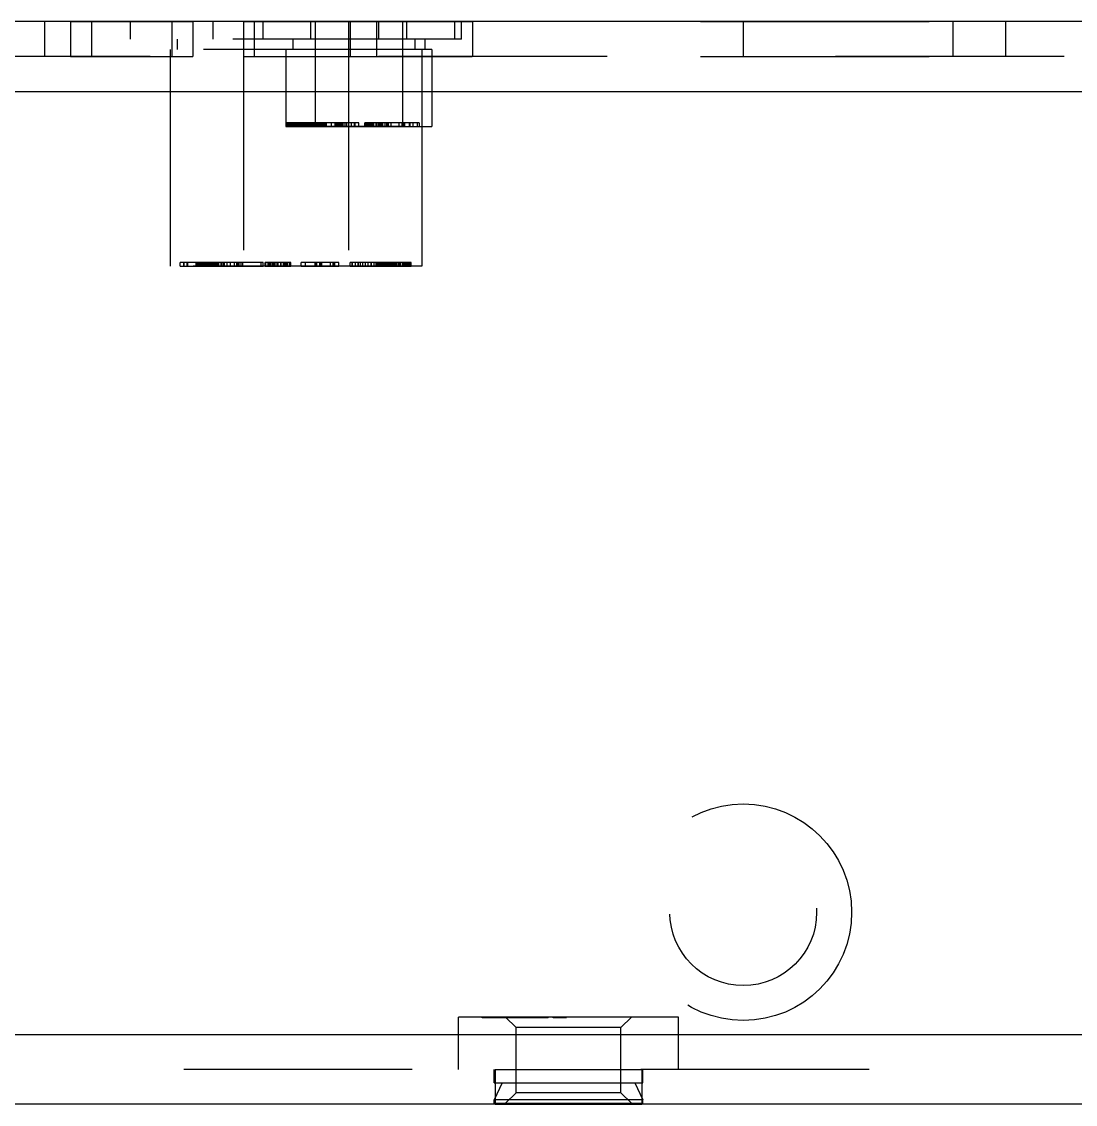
# Model space of a CAD drawing. Header units: millimetres. Extents: x 1262 to 3787, y 0 to 841.
# Drawn here: x 1443.93 to 1474.08, y 247.23 to 278.23 of the extents above; entities that cross this region are included whole.
import ezdxf

# ---------------------------------------------------------------- set-up
doc = ezdxf.new("R2010")
doc.units = ezdxf.units.MM
doc.header["$LTSCALE"] = 65.395
doc.linetypes.add('HIDDEN', pattern=[0.2, 0.1, -0.1])
doc.layers.get('0').update_dxf_attribs({"linetype": 'CONTINUOUS'})
doc.layers.add('02___PRT_ALL_AXES', color=7, linetype='CONTINUOUS')
doc.layers.add('DEFAULT_2', color=8, linetype='HIDDEN')

msp = doc.modelspace()

# ---------------------------------------------------------------- linework, layer by layer
at = {"color": 3, "linetype": 'Continuous'}
for p, q in [((1824.581, 278.226), (1414.581, 278.226)), ((1413.581, 276.226), (1604.551, 276.226)), ((1413.581, 249.226), (1825.581, 249.226)), ((1825.581, 247.226), (1413.581, 247.226))]:
    msp.add_line(p, q, dxfattribs=at)
at = {"layer": '02___PRT_ALL_AXES', "color": 8, "linetype": 'HIDDEN'}
for p, q in [((1445.331, 278.226), (1445.331, 277.226)), ((1445.331, 278.226), (1448.831, 278.226)), ((1445.931, 278.226), (1445.931, 277.226)), ((1448.231, 278.226), (1448.231, 277.226)), ((1448.831, 278.226), (1448.831, 277.226)), ((1450.281, 278.226), (1450.281, 271.226)), ((1450.281, 278.226), (1472.081, 278.226)), ((1452.331, 278.226), (1452.331, 275.226)), ((1453.281, 278.226), (1453.281, 271.226)), ((1453.331, 278.226), (1453.331, 277.226)), ((1454.081, 278.226), (1454.081, 277.226)), ((1454.831, 278.226), (1454.831, 275.226)), ((1456.831, 278.226), (1456.831, 277.226)), ((1472.081, 278.226), (1472.081, 277.226)), ((1445.331, 277.226), (1448.831, 277.226)), ((1448.181, 277.426), (1448.181, 271.226)), ((1450.281, 277.226), (1472.081, 277.226)), ((1451.491, 277.426), (1451.491, 275.226)), ((1455.381, 277.426), (1455.381, 271.226)), ((1455.671, 277.426), (1455.671, 275.226)), ((1454.831, 275.226), (1452.331, 275.226)), ((1455.381, 271.226), (1448.181, 271.226)), ((1457.481, 248.226), (1457.481, 247.226)), ((1457.481, 248.226), (1461.681, 248.226)), ((1461.681, 248.226), (1461.681, 247.226)), ((1457.481, 247.226), (1461.681, 247.226))]:
    msp.add_line(p, q, dxfattribs=at)
at = {"layer": 'DEFAULT_2', "color": 8, "linetype": 'HIDDEN'}
for p, q in [((1444.581, 278.226), (1444.581, 277.226)), ((1447.047, 277.726), (1447.047, 278.226)), ((1449.414, 277.726), (1449.414, 278.226)), ((1450.581, 278.226), (1450.581, 277.226)), ((1450.838, 277.726), (1450.838, 278.226)), ((1452.21, 277.726), (1452.21, 278.226)), ((1454.148, 277.726), (1454.148, 278.226)), ((1454.952, 277.726), (1454.952, 278.226)), ((1456.323, 277.726), (1456.323, 278.226)), ((1456.515, 277.726), (1456.515, 278.226)), ((1464.581, 278.226), (1464.581, 277.226)), ((1470.581, 278.226), (1470.581, 277.226)), ((1456.515, 277.726), (1447.047, 277.726)), ((1448.381, 277.726), (1448.381, 277.426)), ((1451.691, 277.726), (1451.691, 277.426)), ((1455.181, 277.726), (1455.181, 277.426)), ((1455.471, 277.726), (1455.471, 277.426)), ((1604.551, 277.226), (1414.581, 277.226)), ((1448.181, 277.426), (1448.181, 271.226)), ((1455.671, 277.426), (1448.181, 277.426)), ((1451.491, 277.426), (1451.491, 275.226)), ((1455.381, 277.426), (1455.381, 271.226)), ((1455.671, 277.426), (1455.671, 275.226)), ((1451.517, 275.226), (1451.517, 275.326)), ((1452.899, 275.326), (1451.517, 275.326)), ((1451.521, 275.226), (1451.521, 275.326)), ((1451.539, 275.226), (1451.539, 275.326)), ((1451.541, 275.326), (1451.541, 275.226)), ((1451.56, 275.226), (1451.56, 275.326)), ((1451.565, 275.226), (1451.565, 275.326)), ((1451.593, 275.226), (1451.593, 275.326)), ((1451.594, 275.226), (1451.594, 275.326)), ((1451.598, 275.226), (1451.598, 275.326)), ((1451.603, 275.226), (1451.603, 275.326)), ((1451.605, 275.226), (1451.605, 275.326)), ((1451.609, 275.226), (1451.609, 275.326)), ((1451.627, 275.226), (1451.627, 275.326)), ((1451.638, 275.226), (1451.638, 275.326)), ((1451.64, 275.226), (1451.64, 275.326)), ((1451.642, 275.226), (1451.642, 275.326)), ((1451.653, 275.226), (1451.653, 275.326)), ((1451.658, 275.226), (1451.658, 275.326)), ((1451.692, 275.226), (1451.692, 275.326)), ((1451.693, 275.226), (1451.693, 275.326)), ((1451.698, 275.226), (1451.698, 275.326)), ((1451.712, 275.226), (1451.712, 275.326)), ((1451.725, 275.226), (1451.725, 275.326)), ((1451.738, 275.226), (1451.738, 275.326)), ((1451.759, 275.226), (1451.759, 275.326)), ((1451.776, 275.226), (1451.776, 275.326)), ((1451.809, 275.226), (1451.809, 275.326)), ((1451.813, 275.226), (1451.813, 275.326)), ((1451.844, 275.226), (1451.844, 275.326)), ((1451.852, 275.226), (1451.852, 275.326)), ((1451.855, 275.226), (1451.855, 275.326)), ((1451.885, 275.226), (1451.885, 275.326)), ((1451.903, 275.226), (1451.903, 275.326)), ((1451.914, 275.226), (1451.914, 275.326)), ((1451.916, 275.226), (1451.916, 275.326)), ((1451.923, 275.226), (1451.923, 275.326)), ((1451.939, 275.226), (1451.939, 275.326)), ((1451.955, 275.226), (1451.955, 275.326)), ((1451.961, 275.226), (1451.961, 275.326)), ((1451.966, 275.226), (1451.966, 275.326)), ((1451.979, 275.226), (1451.979, 275.326)), ((1451.981, 275.226), (1451.981, 275.326)), ((1451.993, 275.226), (1451.993, 275.326)), ((1452.008, 275.226), (1452.008, 275.326)), ((1452.022, 275.226), (1452.022, 275.326)), ((1452.043, 275.226), (1452.043, 275.326)), ((1452.056, 275.226), (1452.056, 275.326)), ((1452.064, 275.226), (1452.064, 275.326)), ((1452.069, 275.226), (1452.069, 275.326)), ((1452.071, 275.226), (1452.071, 275.326)), ((1452.082, 275.226), (1452.082, 275.326)), ((1452.087, 275.226), (1452.087, 275.326)), ((1452.097, 275.226), (1452.097, 275.326)), ((1452.101, 275.226), (1452.101, 275.326)), ((1452.108, 275.226), (1452.108, 275.326)), ((1452.109, 275.226), (1452.109, 275.326)), ((1452.115, 275.226), (1452.115, 275.326)), ((1452.122, 275.226), (1452.122, 275.326)), ((1452.126, 275.226), (1452.126, 275.326)), ((1452.135, 275.226), (1452.135, 275.326)), ((1452.137, 275.226), (1452.137, 275.326)), ((1452.139, 275.226), (1452.139, 275.326)), ((1452.143, 275.226), (1452.143, 275.326)), ((1452.147, 275.226), (1452.147, 275.326)), ((1452.148, 275.226), (1452.148, 275.326)), ((1452.157, 275.226), (1452.157, 275.326)), ((1452.171, 275.226), (1452.171, 275.326)), ((1452.172, 275.226), (1452.172, 275.326)), ((1452.179, 275.226), (1452.179, 275.326)), ((1452.198, 275.226), (1452.198, 275.326)), ((1452.205, 275.226), (1452.205, 275.326)), ((1452.21, 275.226), (1452.21, 275.326)), ((1452.212, 275.226), (1452.212, 275.326)), ((1452.213, 275.226), (1452.213, 275.326)), ((1452.215, 275.226), (1452.215, 275.326)), ((1452.216, 275.326), (1452.216, 275.226)), ((1452.218, 275.226), (1452.218, 275.326)), ((1452.218, 275.226), (1452.218, 275.326)), ((1452.22, 275.226), (1452.22, 275.326)), ((1452.223, 275.226), (1452.223, 275.326)), ((1452.224, 275.226), (1452.224, 275.326)), ((1452.229, 275.226), (1452.229, 275.326)), ((1452.238, 275.226), (1452.238, 275.326)), ((1452.257, 275.226), (1452.257, 275.326)), ((1452.265, 275.226), (1452.265, 275.326)), ((1452.28, 275.226), (1452.28, 275.326)), ((1452.287, 275.326), (1452.287, 275.226)), ((1452.296, 275.226), (1452.296, 275.326)), ((1452.332, 275.226), (1452.332, 275.326)), ((1452.347, 275.226), (1452.347, 275.326)), ((1452.351, 275.226), (1452.351, 275.326)), ((1452.351, 275.226), (1452.351, 275.326)), ((1452.387, 275.226), (1452.387, 275.326)), ((1452.4, 275.226), (1452.4, 275.326)), ((1452.435, 275.226), (1452.435, 275.326)), ((1452.436, 275.226), (1452.436, 275.326)), ((1452.44, 275.226), (1452.44, 275.326)), ((1452.454, 275.226), (1452.454, 275.326)), ((1452.469, 275.226), (1452.469, 275.326)), ((1452.5, 275.226), (1452.5, 275.326)), ((1452.502, 275.226), (1452.502, 275.326)), ((1452.507, 275.226), (1452.507, 275.326)), ((1452.517, 275.226), (1452.517, 275.326)), ((1452.522, 275.226), (1452.522, 275.326)), ((1452.557, 275.226), (1452.557, 275.326)), ((1452.568, 275.226), (1452.568, 275.326)), ((1452.569, 275.226), (1452.569, 275.326)), ((1452.574, 275.226), (1452.574, 275.326)), ((1452.616, 275.226), (1452.616, 275.326)), ((1452.644, 275.226), (1452.644, 275.326)), ((1452.653, 275.226), (1452.653, 275.326)), ((1452.795, 275.226), (1452.795, 275.326)), ((1452.899, 275.226), (1452.899, 275.326)), ((1452.914, 275.226), (1452.914, 275.326)), ((1453.581, 275.326), (1452.914, 275.326)), ((1452.915, 275.226), (1452.915, 275.326)), ((1452.93, 275.226), (1452.93, 275.326)), ((1452.961, 275.226), (1452.961, 275.326)), ((1452.975, 275.226), (1452.975, 275.326)), ((1452.99, 275.226), (1452.99, 275.326)), ((1453.001, 275.226), (1453.001, 275.326)), ((1453.003, 275.226), (1453.003, 275.326)), ((1453.022, 275.226), (1453.022, 275.326)), ((1453.026, 275.226), (1453.026, 275.326)), ((1453.031, 275.226), (1453.031, 275.326)), ((1453.047, 275.226), (1453.047, 275.326)), ((1453.059, 275.226), (1453.059, 275.326)), ((1453.073, 275.226), (1453.073, 275.326)), ((1453.09, 275.326), (1453.09, 275.226)), ((1453.101, 275.226), (1453.101, 275.326)), ((1453.111, 275.226), (1453.111, 275.326)), ((1453.113, 275.226), (1453.113, 275.326)), ((1453.16, 275.226), (1453.16, 275.326)), ((1453.164, 275.226), (1453.164, 275.326)), ((1453.22, 275.226), (1453.22, 275.326)), ((1453.238, 275.226), (1453.238, 275.326)), ((1453.37, 275.226), (1453.37, 275.326)), ((1453.441, 275.326), (1453.441, 275.226)), ((1453.477, 275.226), (1453.477, 275.326)), ((1453.581, 275.226), (1453.581, 275.326)), ((1453.749, 275.226), (1453.749, 275.326)), ((1455.303, 275.326), (1453.749, 275.326)), ((1453.751, 275.226), (1453.751, 275.326)), ((1453.759, 275.226), (1453.759, 275.326)), ((1453.789, 275.226), (1453.789, 275.326)), ((1453.79, 275.226), (1453.79, 275.326)), ((1453.83, 275.226), (1453.83, 275.326)), ((1453.835, 275.226), (1453.835, 275.326)), ((1453.837, 275.226), (1453.837, 275.326)), ((1453.844, 275.226), (1453.844, 275.326)), ((1453.851, 275.226), (1453.851, 275.326)), ((1453.877, 275.226), (1453.877, 275.326)), ((1453.885, 275.226), (1453.885, 275.326)), ((1453.888, 275.226), (1453.888, 275.326)), ((1453.893, 275.326), (1453.893, 275.226)), ((1453.917, 275.226), (1453.917, 275.326)), ((1453.951, 275.226), (1453.951, 275.326)), ((1453.973, 275.226), (1453.973, 275.326)), ((1454.008, 275.226), (1454.008, 275.326)), ((1454.076, 275.226), (1454.076, 275.326)), ((1454.082, 275.226), (1454.082, 275.326)), ((1454.132, 275.226), (1454.132, 275.326)), ((1454.14, 275.226), (1454.14, 275.326)), ((1454.172, 275.226), (1454.172, 275.326)), ((1454.212, 275.226), (1454.212, 275.326)), ((1454.242, 275.226), (1454.242, 275.326)), ((1454.27, 275.226), (1454.27, 275.326)), ((1454.334, 275.226), (1454.334, 275.326)), ((1454.382, 275.226), (1454.382, 275.326)), ((1454.398, 275.326), (1454.398, 275.226)), ((1454.426, 275.226), (1454.426, 275.326)), ((1454.502, 275.226), (1454.502, 275.326)), ((1454.731, 275.226), (1454.731, 275.326)), ((1454.816, 275.326), (1454.816, 275.226)), ((1454.822, 275.226), (1454.822, 275.326)), ((1454.868, 275.226), (1454.868, 275.326)), ((1454.886, 275.326), (1454.886, 275.226)), ((1455.027, 275.226), (1455.027, 275.326)), ((1455.039, 275.326), (1455.039, 275.226)), ((1455.121, 275.326), (1455.121, 275.226)), ((1455.252, 275.326), (1455.252, 275.226)), ((1455.303, 275.326), (1455.303, 275.226)), ((1451.491, 275.226), (1455.671, 275.226)), ((1448.464, 271.226), (1448.464, 271.326)), ((1450.846, 271.326), (1448.464, 271.326)), ((1448.569, 271.226), (1448.569, 271.326)), ((1448.585, 271.226), (1448.585, 271.326)), ((1448.663, 271.226), (1448.663, 271.326)), ((1448.69, 271.226), (1448.69, 271.326)), ((1448.925, 271.226), (1448.925, 271.326)), ((1448.935, 271.226), (1448.935, 271.326)), ((1448.951, 271.226), (1448.951, 271.326)), ((1448.974, 271.226), (1448.974, 271.326)), ((1448.999, 271.226), (1448.999, 271.326)), ((1449.041, 271.226), (1449.041, 271.326)), ((1449.053, 271.226), (1449.053, 271.326)), ((1449.055, 271.226), (1449.055, 271.326)), ((1449.077, 271.226), (1449.077, 271.326)), ((1449.081, 271.226), (1449.081, 271.326)), ((1449.085, 271.226), (1449.085, 271.326)), ((1449.097, 271.226), (1449.097, 271.326)), ((1449.121, 271.226), (1449.121, 271.326)), ((1449.145, 271.226), (1449.145, 271.326)), ((1449.178, 271.226), (1449.178, 271.326)), ((1449.198, 271.226), (1449.198, 271.326)), ((1449.22, 271.226), (1449.22, 271.326)), ((1449.24, 271.226), (1449.24, 271.326)), ((1449.248, 271.226), (1449.248, 271.326)), ((1449.287, 271.226), (1449.287, 271.326)), ((1449.307, 271.226), (1449.307, 271.326)), ((1449.31, 271.226), (1449.31, 271.326)), ((1449.321, 271.226), (1449.321, 271.326)), ((1449.338, 271.226), (1449.338, 271.326)), ((1449.344, 271.226), (1449.344, 271.326)), ((1449.362, 271.226), (1449.362, 271.326)), ((1449.377, 271.226), (1449.377, 271.326)), ((1449.4, 271.226), (1449.4, 271.326)), ((1449.404, 271.226), (1449.404, 271.326)), ((1449.409, 271.226), (1449.409, 271.326)), ((1449.412, 271.226), (1449.412, 271.326)), ((1449.413, 271.226), (1449.413, 271.326)), ((1449.418, 271.226), (1449.418, 271.326)), ((1449.444, 271.226), (1449.444, 271.326)), ((1449.46, 271.226), (1449.46, 271.326)), ((1449.489, 271.226), (1449.489, 271.326)), ((1449.495, 271.226), (1449.495, 271.326)), ((1449.501, 271.226), (1449.501, 271.326)), ((1449.515, 271.226), (1449.515, 271.326)), ((1449.517, 271.226), (1449.517, 271.326)), ((1449.538, 271.226), (1449.538, 271.326)), ((1449.571, 271.226), (1449.571, 271.326)), ((1449.641, 271.226), (1449.641, 271.326)), ((1449.655, 271.226), (1449.655, 271.326)), ((1449.704, 271.226), (1449.704, 271.326)), ((1449.736, 271.226), (1449.736, 271.326)), ((1449.811, 271.226), (1449.811, 271.326)), ((1449.91, 271.226), (1449.91, 271.326)), ((1450.023, 271.226), (1450.023, 271.326)), ((1450.085, 271.226), (1450.085, 271.326)), ((1450.128, 271.226), (1450.128, 271.326)), ((1450.159, 271.226), (1450.159, 271.326)), ((1450.216, 271.226), (1450.216, 271.326)), ((1450.263, 271.226), (1450.263, 271.326)), ((1450.788, 271.226), (1450.788, 271.326)), ((1450.846, 271.226), (1450.846, 271.326)), ((1450.894, 271.226), (1450.894, 271.326)), ((1451.632, 271.326), (1450.894, 271.326)), ((1450.896, 271.226), (1450.896, 271.326)), ((1450.922, 271.226), (1450.922, 271.326)), ((1450.989, 271.226), (1450.989, 271.326)), ((1451.009, 271.226), (1451.009, 271.326)), ((1451.017, 271.226), (1451.017, 271.326)), ((1451.022, 271.226), (1451.022, 271.326)), ((1451.052, 271.226), (1451.052, 271.326)), ((1451.064, 271.226), (1451.064, 271.326)), ((1451.106, 271.226), (1451.106, 271.326)), ((1451.132, 271.226), (1451.132, 271.326)), ((1451.162, 271.226), (1451.162, 271.326)), ((1451.185, 271.226), (1451.185, 271.326)), ((1451.244, 271.226), (1451.244, 271.326)), ((1451.267, 271.226), (1451.267, 271.326)), ((1451.351, 271.226), (1451.351, 271.326)), ((1451.353, 271.226), (1451.353, 271.326)), ((1451.422, 271.226), (1451.422, 271.326)), ((1451.44, 271.226), (1451.44, 271.326)), ((1451.474, 271.226), (1451.474, 271.326)), ((1451.509, 271.226), (1451.509, 271.326)), ((1451.537, 271.226), (1451.537, 271.326)), ((1451.593, 271.226), (1451.593, 271.326)), ((1451.632, 271.226), (1451.632, 271.326)), ((1451.929, 271.226), (1451.929, 271.326)), ((1453.004, 271.326), (1451.929, 271.326)), ((1452.049, 271.226), (1452.049, 271.326)), ((1452.33, 271.226), (1452.33, 271.326)), ((1452.363, 271.226), (1452.363, 271.326)), ((1452.379, 271.226), (1452.379, 271.326)), ((1452.462, 271.226), (1452.462, 271.326)), ((1452.49, 271.226), (1452.49, 271.326)), ((1452.523, 271.226), (1452.523, 271.326)), ((1452.771, 271.226), (1452.771, 271.326)), ((1452.844, 271.226), (1452.844, 271.326)), ((1452.86, 271.226), (1452.86, 271.326)), ((1452.891, 271.226), (1452.891, 271.326)), ((1453.004, 271.226), (1453.004, 271.326)), ((1453.328, 271.226), (1453.328, 271.326)), ((1455.081, 271.326), (1453.328, 271.326)), ((1453.39, 271.226), (1453.39, 271.326)), ((1453.399, 271.226), (1453.399, 271.326)), ((1453.484, 271.226), (1453.484, 271.326)), ((1453.559, 271.226), (1453.559, 271.326)), ((1453.565, 271.226), (1453.565, 271.326)), ((1453.627, 271.226), (1453.627, 271.326)), ((1453.692, 271.226), (1453.692, 271.326)), ((1453.767, 271.226), (1453.767, 271.326)), ((1453.848, 271.226), (1453.848, 271.326)), ((1453.933, 271.226), (1453.933, 271.326)), ((1453.937, 271.226), (1453.937, 271.326)), ((1454.015, 271.226), (1454.015, 271.326)), ((1454.078, 271.226), (1454.078, 271.326)), ((1454.08, 271.226), (1454.08, 271.326)), ((1454.09, 271.226), (1454.09, 271.326)), ((1454.093, 271.226), (1454.093, 271.326)), ((1454.107, 271.226), (1454.107, 271.326)), ((1454.131, 271.226), (1454.131, 271.326)), ((1454.153, 271.226), (1454.153, 271.326)), ((1454.183, 271.226), (1454.183, 271.326)), ((1454.187, 271.226), (1454.187, 271.326)), ((1454.2, 271.226), (1454.2, 271.326)), ((1454.213, 271.226), (1454.213, 271.326)), ((1454.213, 271.226), (1454.213, 271.326)), ((1454.22, 271.226), (1454.22, 271.326)), ((1454.224, 271.226), (1454.224, 271.326)), ((1454.234, 271.226), (1454.234, 271.326)), ((1454.235, 271.226), (1454.235, 271.326)), ((1454.236, 271.226), (1454.236, 271.326)), ((1454.24, 271.226), (1454.24, 271.326)), ((1454.242, 271.226), (1454.242, 271.326)), ((1454.258, 271.226), (1454.258, 271.326)), ((1454.297, 271.226), (1454.297, 271.326)), ((1454.302, 271.226), (1454.302, 271.326)), ((1454.31, 271.226), (1454.31, 271.326)), ((1454.323, 271.226), (1454.323, 271.326)), ((1454.328, 271.226), (1454.328, 271.326)), ((1454.337, 271.226), (1454.337, 271.326)), ((1454.339, 271.226), (1454.339, 271.326)), ((1454.344, 271.226), (1454.344, 271.326)), ((1454.359, 271.226), (1454.359, 271.326)), ((1454.374, 271.226), (1454.374, 271.326)), ((1454.399, 271.226), (1454.399, 271.326)), ((1454.414, 271.226), (1454.414, 271.326)), ((1454.425, 271.226), (1454.425, 271.326)), ((1454.431, 271.226), (1454.431, 271.326)), ((1454.439, 271.226), (1454.439, 271.326)), ((1454.45, 271.226), (1454.45, 271.326)), ((1454.454, 271.226), (1454.454, 271.326)), ((1454.475, 271.226), (1454.475, 271.326)), ((1454.476, 271.226), (1454.476, 271.326)), ((1454.491, 271.226), (1454.491, 271.326)), ((1454.503, 271.226), (1454.503, 271.326)), ((1454.523, 271.226), (1454.523, 271.326)), ((1454.524, 271.226), (1454.524, 271.326)), ((1454.527, 271.226), (1454.527, 271.326)), ((1454.558, 271.226), (1454.558, 271.326)), ((1454.577, 271.226), (1454.577, 271.326)), ((1454.579, 271.226), (1454.579, 271.326)), ((1454.589, 271.226), (1454.589, 271.326)), ((1454.593, 271.226), (1454.593, 271.326)), ((1454.596, 271.226), (1454.596, 271.326)), ((1454.608, 271.226), (1454.608, 271.326)), ((1454.61, 271.226), (1454.61, 271.326)), ((1454.612, 271.226), (1454.612, 271.326)), ((1454.624, 271.226), (1454.624, 271.326)), ((1454.658, 271.226), (1454.658, 271.326)), ((1454.659, 271.226), (1454.659, 271.326)), ((1454.664, 271.226), (1454.664, 271.326)), ((1454.711, 271.226), (1454.711, 271.326)), ((1454.742, 271.226), (1454.742, 271.326)), ((1454.747, 271.226), (1454.747, 271.326)), ((1454.775, 271.226), (1454.775, 271.326)), ((1454.827, 271.226), (1454.827, 271.326)), ((1454.832, 271.226), (1454.832, 271.326)), ((1454.842, 271.226), (1454.842, 271.326)), ((1454.856, 271.226), (1454.856, 271.326)), ((1454.86, 271.226), (1454.86, 271.326)), ((1454.875, 271.226), (1454.875, 271.326)), ((1454.892, 271.226), (1454.892, 271.326)), ((1454.897, 271.226), (1454.897, 271.326)), ((1454.92, 271.226), (1454.92, 271.326)), ((1454.923, 271.226), (1454.923, 271.326)), ((1454.938, 271.226), (1454.938, 271.326)), ((1454.943, 271.226), (1454.943, 271.326)), ((1454.957, 271.226), (1454.957, 271.326)), ((1454.958, 271.226), (1454.958, 271.326)), ((1454.969, 271.226), (1454.969, 271.326)), ((1454.974, 271.226), (1454.974, 271.326)), ((1454.985, 271.226), (1454.985, 271.326)), ((1455.003, 271.226), (1455.003, 271.326)), ((1455.007, 271.226), (1455.007, 271.326)), ((1455.025, 271.226), (1455.025, 271.326)), ((1455.049, 271.226), (1455.049, 271.326)), ((1455.064, 271.226), (1455.064, 271.326)), ((1455.074, 271.226), (1455.074, 271.326)), ((1455.081, 271.226), (1455.081, 271.326)), ((1448.464, 271.226), (1450.846, 271.226)), ((1450.894, 271.226), (1451.632, 271.226)), ((1451.929, 271.226), (1453.004, 271.226)), ((1453.328, 271.226), (1455.081, 271.226)), ((1456.431, 248.226), (1456.431, 249.726)), ((1462.731, 249.726), (1456.431, 249.726)), ((1457.105, 249.706), (1457.105, 249.726)), ((1458.997, 249.706), (1457.105, 249.706)), ((1457.119, 249.706), (1457.119, 249.726)), ((1457.141, 249.726), (1457.141, 249.706)), ((1457.149, 249.706), (1457.149, 249.726)), ((1457.187, 249.726), (1457.187, 249.706)), ((1457.187, 249.706), (1457.187, 249.726)), ((1457.188, 249.726), (1457.188, 249.706)), ((1457.19, 249.706), (1457.19, 249.726)), ((1457.2, 249.706), (1457.2, 249.726)), ((1457.21, 249.726), (1457.21, 249.706)), ((1457.434, 249.706), (1457.434, 249.726)), ((1457.467, 249.706), (1457.467, 249.726)), ((1457.548, 249.706), (1457.548, 249.726)), ((1457.581, 249.706), (1457.581, 249.726)), ((1457.589, 249.726), (1457.589, 249.706)), ((1457.602, 249.706), (1457.602, 249.726)), ((1457.622, 249.726), (1457.622, 249.706)), ((1457.623, 249.706), (1457.623, 249.726)), ((1457.623, 249.706), (1457.623, 249.726)), ((1457.625, 249.706), (1457.625, 249.726)), ((1457.652, 249.706), (1457.652, 249.726)), ((1457.653, 249.706), (1457.653, 249.726)), ((1457.659, 249.706), (1457.659, 249.726)), ((1457.669, 249.706), (1457.669, 249.726)), ((1457.681, 249.726), (1457.681, 249.706)), ((1457.682, 249.706), (1457.682, 249.726)), ((1457.727, 249.706), (1457.727, 249.726)), ((1457.739, 249.706), (1457.739, 249.726)), ((1457.769, 249.706), (1457.769, 249.726)), ((1457.772, 249.706), (1457.772, 249.726)), ((1457.775, 249.706), (1457.775, 249.726)), ((1457.781, 249.706), (1457.781, 249.726)), ((1458.081, 249.426), (1457.781, 249.726)), ((1457.849, 249.706), (1457.849, 249.726)), ((1457.866, 249.726), (1457.866, 249.706)), ((1457.869, 249.706), (1457.869, 249.726)), ((1457.871, 249.706), (1457.871, 249.726)), ((1457.872, 249.726), (1457.872, 249.706)), ((1457.886, 249.726), (1457.886, 249.706)), ((1457.889, 249.706), (1457.889, 249.726)), ((1457.891, 249.706), (1457.891, 249.726)), ((1457.904, 249.706), (1457.904, 249.726)), ((1457.906, 249.706), (1457.906, 249.726)), ((1457.914, 249.706), (1457.914, 249.726)), ((1457.915, 249.706), (1457.915, 249.726)), ((1457.975, 249.706), (1457.975, 249.726)), ((1457.976, 249.706), (1457.976, 249.726)), ((1457.988, 249.726), (1457.988, 249.706)), ((1458.013, 249.706), (1458.013, 249.726)), ((1458.019, 249.706), (1458.019, 249.726)), ((1458.034, 249.706), (1458.034, 249.726)), ((1458.037, 249.706), (1458.037, 249.726)), ((1458.05, 249.726), (1458.05, 249.706)), ((1458.054, 249.706), (1458.054, 249.726)), ((1458.064, 249.706), (1458.064, 249.726)), ((1458.065, 249.706), (1458.065, 249.726)), ((1458.068, 249.706), (1458.068, 249.726)), ((1458.079, 249.706), (1458.079, 249.726)), ((1458.093, 249.726), (1458.093, 249.706)), ((1458.094, 249.706), (1458.094, 249.726)), ((1458.095, 249.706), (1458.095, 249.726)), ((1458.129, 249.726), (1458.129, 249.706)), ((1458.136, 249.706), (1458.136, 249.726)), ((1458.195, 249.706), (1458.195, 249.726)), ((1458.203, 249.726), (1458.203, 249.706)), ((1458.227, 249.706), (1458.227, 249.726)), ((1458.238, 249.706), (1458.238, 249.726)), ((1458.25, 249.726), (1458.25, 249.706)), ((1458.261, 249.706), (1458.261, 249.726)), ((1458.261, 249.706), (1458.261, 249.726)), ((1458.272, 249.706), (1458.272, 249.726)), ((1458.274, 249.706), (1458.274, 249.726)), ((1458.312, 249.706), (1458.312, 249.726)), ((1458.341, 249.706), (1458.341, 249.726)), ((1458.349, 249.706), (1458.349, 249.726)), ((1458.349, 249.706), (1458.349, 249.726)), ((1458.425, 249.726), (1458.425, 249.706)), ((1458.443, 249.706), (1458.443, 249.726)), ((1458.472, 249.706), (1458.472, 249.726)), ((1458.485, 249.726), (1458.485, 249.706)), ((1458.495, 249.726), (1458.495, 249.706)), ((1458.512, 249.706), (1458.512, 249.726)), ((1458.543, 249.726), (1458.543, 249.706)), ((1458.551, 249.706), (1458.551, 249.726)), ((1458.68, 249.726), (1458.68, 249.706)), ((1458.714, 249.706), (1458.714, 249.726)), ((1458.742, 249.706), (1458.742, 249.726)), ((1458.75, 249.706), (1458.75, 249.726)), ((1458.779, 249.706), (1458.779, 249.726)), ((1458.79, 249.706), (1458.79, 249.726)), ((1458.818, 249.706), (1458.818, 249.726)), ((1458.826, 249.706), (1458.826, 249.726)), ((1458.985, 249.706), (1458.985, 249.726)), ((1458.997, 249.706), (1458.997, 249.726)), ((1459.136, 249.726), (1459.136, 249.706)), ((1459.518, 249.706), (1459.136, 249.706)), ((1459.138, 249.706), (1459.138, 249.726)), ((1459.178, 249.706), (1459.178, 249.726)), ((1459.187, 249.706), (1459.187, 249.726)), ((1459.188, 249.726), (1459.188, 249.706)), ((1459.189, 249.706), (1459.189, 249.726)), ((1459.211, 249.706), (1459.211, 249.726)), ((1459.217, 249.706), (1459.217, 249.726)), ((1459.218, 249.726), (1459.218, 249.706)), ((1459.222, 249.706), (1459.222, 249.726)), ((1459.226, 249.706), (1459.226, 249.726)), ((1459.304, 249.706), (1459.304, 249.726)), ((1459.319, 249.706), (1459.319, 249.726)), ((1459.32, 249.706), (1459.32, 249.726)), ((1459.329, 249.706), (1459.329, 249.726)), ((1459.353, 249.706), (1459.353, 249.726)), ((1459.365, 249.706), (1459.365, 249.726)), ((1459.41, 249.706), (1459.41, 249.726)), ((1459.438, 249.706), (1459.438, 249.726)), ((1459.444, 249.706), (1459.444, 249.726)), ((1459.47, 249.706), (1459.47, 249.726)), ((1459.47, 249.706), (1459.47, 249.726)), ((1459.477, 249.706), (1459.477, 249.726)), ((1459.478, 249.706), (1459.478, 249.726)), ((1459.485, 249.726), (1459.485, 249.706)), ((1459.489, 249.706), (1459.489, 249.726)), ((1459.517, 249.706), (1459.517, 249.726)), ((1459.517, 249.706), (1459.517, 249.726)), ((1461.081, 249.426), (1461.381, 249.726)), ((1462.731, 248.226), (1462.731, 249.726)), ((1458.081, 247.556), (1458.081, 249.426)), ((1461.081, 249.426), (1458.081, 249.426)), ((1461.081, 247.556), (1461.081, 249.426)), ((1533.581, 248.226), (1432.581, 248.226)), ((1457.456, 247.846), (1457.456, 248.226)), ((1461.706, 247.846), (1461.706, 248.226)), ((1457.681, 247.846), (1457.456, 247.356)), ((1457.456, 247.846), (1461.706, 247.846)), ((1461.481, 247.846), (1461.706, 247.356)), ((1458.081, 247.556), (1457.781, 247.256)), ((1461.081, 247.556), (1458.081, 247.556)), ((1461.081, 247.556), (1461.381, 247.256)), ((1457.456, 247.256), (1457.456, 247.356)), ((1461.706, 247.356), (1457.456, 247.356)), ((1457.456, 247.256), (1461.706, 247.256)), ((1461.706, 247.256), (1461.706, 247.356))]:
    msp.add_line(p, q, dxfattribs=at)
for radius in [3.1, 2.1]:
    msp.add_circle((1464.581, 252.726), radius, dxfattribs=at)

doc.saveas('drawing.dxf')
